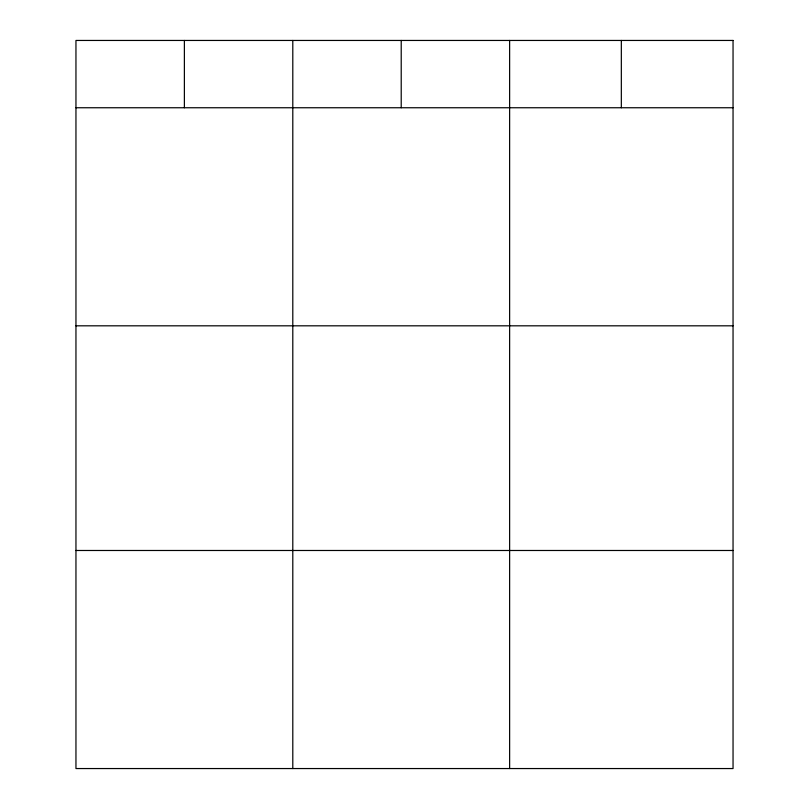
<?xml version="1.0" encoding="UTF-8"?>
<svg xmlns="http://www.w3.org/2000/svg" width="809" height="809" viewBox="0 0 809 809"><rect width="100%" height="100%" fill="white"/><g stroke="black" fill="none" stroke-linecap="round" stroke-linejoin="round"><path stroke-width="1.21" d="M75.955 107.749L733.045 107.749M75.955 325.815L733.045 325.815M75.955 550.484L733.045 550.484M621.332 40.45L621.332 107.749M509.63 40.45L509.63 768.55M401.213 40.45L401.213 107.749M292.797 40.45L292.797 768.55M184.381 40.45L184.381 107.749M733.045 40.45L75.955 40.45L75.955 768.55L733.045 768.55L733.045 40.45"/></g></svg>
